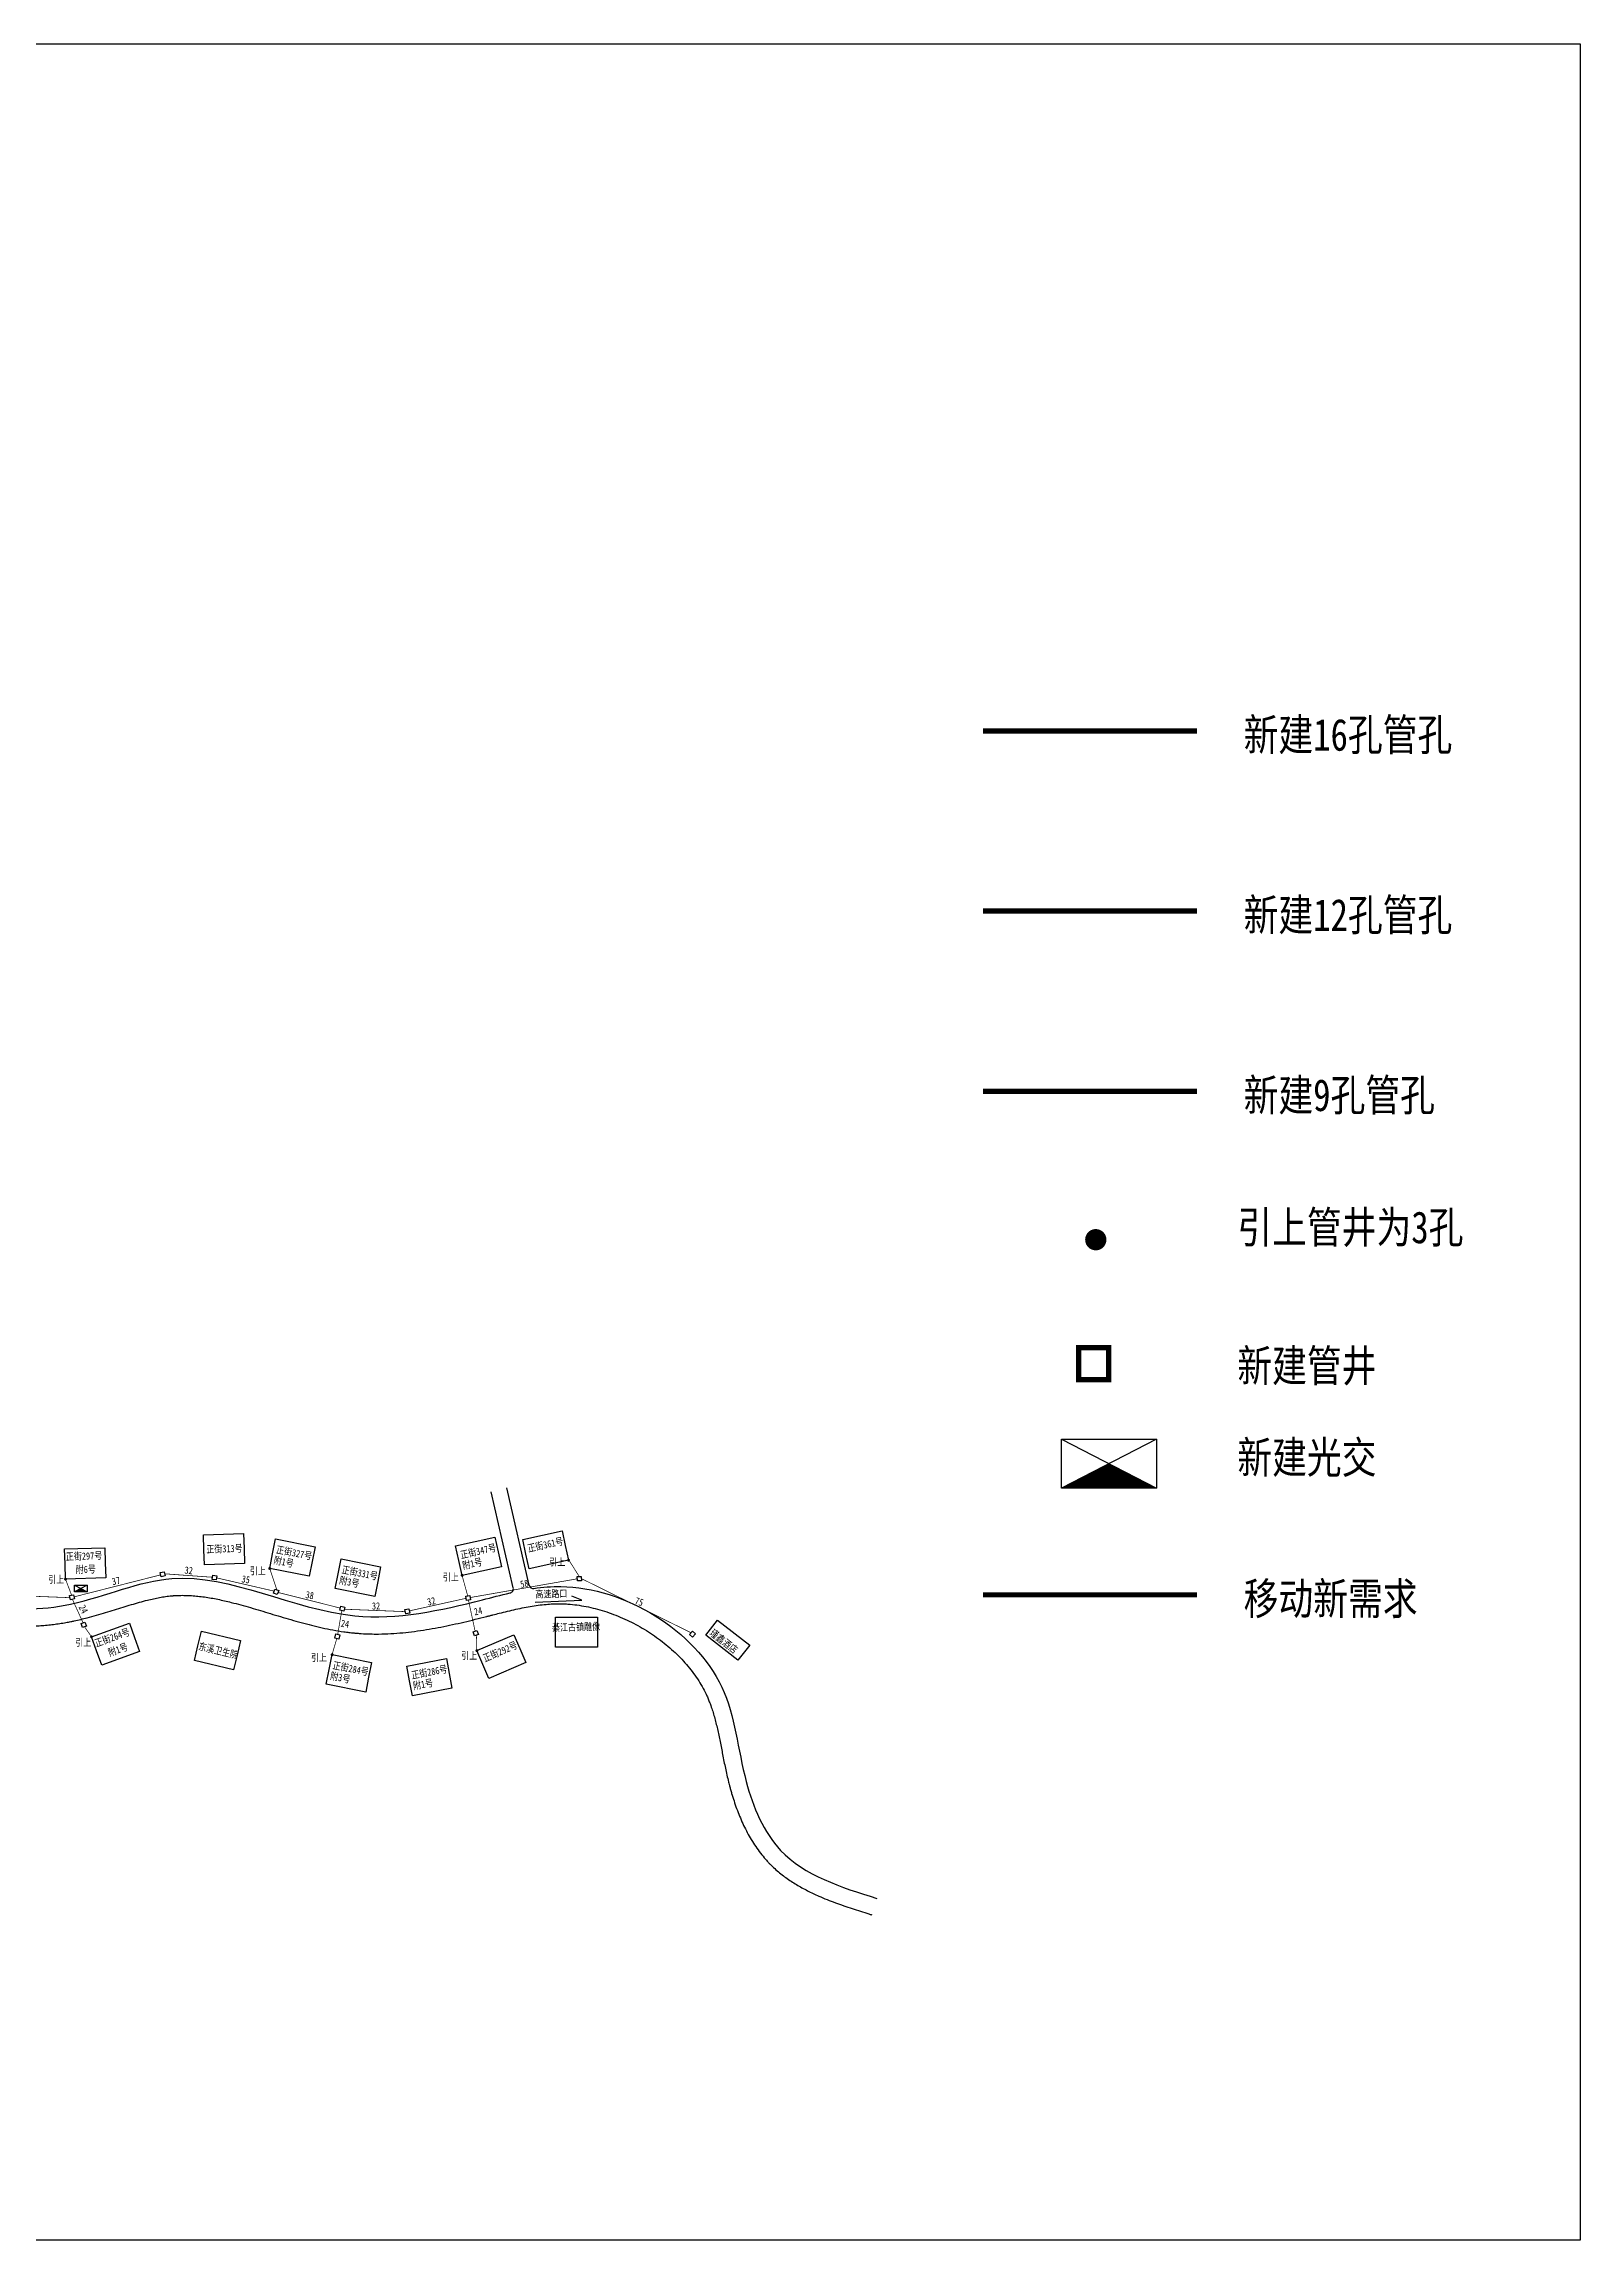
# Model space of a CAD drawing. Extents: x 11497857 to 11785281, y -6195932 to -5913179.
# Drawn here: x 11678110 to 11785281, y -6195932 to -6042706 of the extents above; entities that cross this region are included whole.
import ezdxf

# ---------------------------------------------------------------- set-up
doc = ezdxf.new("R2010")
doc.units = 0
doc.header["$LTSCALE"] = 1000
doc.header["$MEASUREMENT"] = 0
doc.layers.get('0').update_dxf_attribs({"linetype": 'CONTINUOUS'})
doc.layers.add('新设拉线', color=7, linetype='CONTINUOUS')
doc.styles.add('仿宋_GB2312', font='仿宋_GB2312.TTF', dxfattribs={"width": 0.8})

msp = doc.modelspace()

# ---------------------------------------------------------------- linework, layer by layer
for p, q in [((11755728, -6140059), (11749102, -6143464)), ((11749102, -6140059), (11755728, -6143464)), ((11681133, -6150246), (11680239, -6150705)), ((11680239, -6150246), (11681133, -6150705))]:
    msp.add_line(p, q)
at = {"color": 1}
for points, const_width in [([(11751123, -6126136, 1), (11751865, -6126136, 1)], 742), ([(11714660, -6148496, 1), (11714760, -6148496, 1)], 100), ([(11679564, -6149817, 1), (11679664, -6149817, 1)], 100), ([(11693810, -6149075, 1), (11693910, -6149075, 1)], 100), ([(11707232, -6149554, 1), (11707332, -6149554, 1)], 100), ([(11681379, -6153840, 1), (11681479, -6153840, 1)], 100), ([(11698163, -6155085, 1), (11698263, -6155085, 1)], 100), ([(11708264, -6154806, 1), (11708364, -6154806, 1)], 100)]:
    msp.add_lwpolyline(points, format="xyb", close=True, dxfattribs=dict(at, const_width=const_width))
for points in [[(11750294, -6133672), (11752395, -6133672), (11752395, -6135898), (11750294, -6135898)], [(11749102, -6140059), (11755728, -6140059), (11755728, -6143464), (11749102, -6143464)], [(11680239, -6150246), (11681133, -6150246), (11681133, -6150705), (11680239, -6150705)], [(11686230, -6149359), (11686507, -6149300), (11686569, -6149593), (11686292, -6149653)], [(11689886, -6149538), (11690167, -6149578), (11690124, -6149875), (11689844, -6149835)], [(11679900, -6150964), (11680178, -6150908), (11680237, -6151202), (11679960, -6151258)], [(11694220, -6150514), (11694489, -6150605), (11694392, -6150889), (11694124, -6150798)], [(11698833, -6151695), (11699105, -6151773), (11699023, -6152061), (11698751, -6151984)], [(11703296, -6151936), (11703575, -6151885), (11703629, -6152181), (11703350, -6152232)], [(11707535, -6151007), (11707814, -6150956), (11707868, -6151252), (11707589, -6151303)], [(11680706, -6152911), (11680971, -6152811), (11681077, -6153092), (11680812, -6153192)], [(11708054, -6153483), (11708322, -6153392), (11708419, -6153676), (11708150, -6153767)], [(11698468, -6153645), (11698744, -6153707), (11698678, -6154000), (11698402, -6153938)]]:
    msp.add_lwpolyline(points, close=True)
for points in [[(11752415, -6143464, 6626, 0, 0), (11752415, -6141761, 0, 0, 0)], [(11680686, -6150705, 893, 0, 0), (11680686, -6150476, 0, 0, 0)]]:
    msp.add_lwpolyline(points, format="xyseb")
at = {"color": 2}
for points in [[(11715317, -6149644), (11715599, -6149629), (11715615, -6149929), (11715332, -6149944)], [(11723361, -6153449), (11723568, -6153643), (11723363, -6153862), (11723156, -6153669)]]:
    msp.add_lwpolyline(points, close=True, dxfattribs=at)
at = {"layer": '新设拉线', "linetype": 'ByBlock', "ltscale": 0.5}
for p, q in [((11710854, -6150423), (11709319, -6143735)), ((11711965, -6150236), (11710409, -6143452)), ((11712371, -6151425), (11715631, -6151285)), ((11715631, -6151285), (11714935, -6151011))]:
    msp.add_line(p, q, dxfattribs=at)
for points in [[(11497857, -6042706), (11785281, -6042706), (11785281, -6195932), (11497857, -6195932)], [(11713812, -6152468), (11716742, -6152468), (11716742, -6154554), (11713812, -6154554)], [(11725106, -6152673), (11727355, -6154430), (11726533, -6155482), (11724284, -6153725)]]:
    msp.add_lwpolyline(points, close=True, dxfattribs=at)
at = {"layer": '新设拉线', "color": 1, "linetype": 'ByBlock', "ltscale": 0.5, "const_width": 371}
msp.add_lwpolyline([(11743634, -6090638), (11758554, -6090638)], dxfattribs=at)
at = {"layer": '新设拉线', "color": 5, "linetype": 'ByBlock', "ltscale": 0.5, "const_width": 371}
msp.add_lwpolyline([(11743634, -6103209), (11758554, -6103209)], dxfattribs=at)
at = {"layer": '新设拉线', "linetype": 'ByBlock', "ltscale": 0.5}
for points, const_width in [([(11743634, -6115780), (11758554, -6115780)], 371), ([(11750294, -6133672), (11750294, -6135898), (11752395, -6135898), (11752395, -6133672), (11750294, -6133672)], 371), ([(11715458, -6149637), (11714787, -6148571)], 50), ([(11680039, -6150936), (11679614, -6149817)], 50), ([(11680208, -6151055), (11686263, -6149517)], 50), ([(11686538, -6149447), (11689865, -6149686)], 50), ([(11690145, -6149726), (11694172, -6150656)], 50), ([(11694355, -6150559), (11693860, -6149075)], 50), ([(11707674, -6150982), (11707282, -6149554)], 50), ([(11715607, -6149779), (11723258, -6153559)], 50), ([(11675188, -6150929), (11679930, -6151111)], 50), ([(11680098, -6151230), (11680839, -6152861)], 50), ([(11694441, -6150747), (11698792, -6151839)], 50), ([(11698606, -6153676), (11698887, -6152023)], 50), ([(11699064, -6151917), (11703323, -6152084)], 50), ([(11703602, -6152033), (11707562, -6151155)], 50), ([(11707728, -6151277), (11708188, -6153437)], 50), ([(11680945, -6153142), (11681429, -6153840)], 50), ([(11698540, -6153969), (11698213, -6155085)], 50), ([(11708284, -6153722), (11708314, -6154806)], 50)]:
    msp.add_lwpolyline(points, dxfattribs=dict(at, const_width=const_width))
for points in [[(11689270, -6147771), (11689237, -6146719), (11692044, -6146632), (11692077, -6147683)], [(11694064, -6148043), (11694268, -6147010), (11697023, -6147554), (11696819, -6148586)], [(11707055, -6148526), (11706828, -6147499), (11709571, -6146894), (11709797, -6147922)], [(11711740, -6148074), (11711514, -6147046), (11714256, -6146441), (11714483, -6147469)], [(11679582, -6148765), (11679549, -6147713), (11682356, -6147626), (11682389, -6148678)], [(11682389, -6148678), (11682421, -6149730), (11679614, -6149817), (11679582, -6148765)], [(11692077, -6147683), (11692110, -6148735), (11689303, -6148822), (11689270, -6147771)], [(11696819, -6148586), (11696616, -6149619), (11693860, -6149075), (11694064, -6148043)], [(11698639, -6149443), (11698842, -6148411), (11701598, -6148954), (11701394, -6149986)], [(11709797, -6147922), (11710024, -6148949), (11707282, -6149554), (11707055, -6148526)], [(11714483, -6147469), (11714710, -6148496), (11711967, -6149101), (11711740, -6148074)], [(11701394, -6149986), (11701190, -6151019), (11698435, -6150475), (11698639, -6149443)], [(11681785, -6154831), (11681429, -6153840), (11684072, -6152891), (11684428, -6153881)], [(11688856, -6154480), (11689101, -6153457), (11691832, -6154109), (11691588, -6155133)], [(11684428, -6153881), (11684783, -6154872), (11682140, -6155821), (11681785, -6154831)], [(11691588, -6155133), (11691343, -6156156), (11688612, -6155503), (11688856, -6154480)], [(11708728, -6155773), (11708314, -6154806), (11710896, -6153702), (11711310, -6154669)], [(11711310, -6154669), (11711724, -6155636), (11709142, -6156741), (11708728, -6155773)], [(11700764, -6156661), (11700561, -6157694), (11697805, -6157150), (11698009, -6156118)], [(11698009, -6156118), (11698213, -6155085), (11700968, -6155629), (11700764, -6156661)], [(11703624, -6156914), (11703431, -6155880), (11706191, -6155364), (11706384, -6156399)], [(11706384, -6156399), (11706578, -6157433), (11703817, -6157949), (11703624, -6156914)]]:
    msp.add_lwpolyline(points, dxfattribs=at)
at = {"layer": '新设拉线', "color": 2, "linetype": 'ByBlock', "ltscale": 0.5}
for points, const_width in [([(11707841, -6151104), (11715325, -6149794)], 50), ([(11743634, -6150913), (11758554, -6150913)], 371)]:
    msp.add_lwpolyline(points, dxfattribs=dict(at, const_width=const_width))
at = {"layer": '新设拉线', "linetype": 'ByBlock', "ltscale": 0.5}
for centre, start, end in [((11710561, -6150490), 282.82525, 12.92067), ((11712257, -6150169), 192.92067, 278.09772)]:
    msp.add_arc(centre, 300, start, end, dxfattribs=at)
for points, knots in [([(11631969, -6118724), (11633841, -6118433), (11639010, -6118851), (11647111, -6119242), (11656648, -6123089), (11663343, -6130829), (11669471, -6138411), (11670803, -6145786), (11673661, -6152211), (11680736, -6151852), (11688719, -6148070), (11698450, -6153647), (11706429, -6151856), (11709987, -6150929), (11710628, -6150783)], [164255.8139925, 164255.8139925, 164255.8139925, 164255.8139925, 170004.7854553, 179065.9111753, 188968.2910209, 199562.6645775, 209597.5520338, 217248.5504401, 222495.0062063, 228334.5783111, 235625.6914017, 248646.6691821, 257622.2836758, 259587.9751689, 259587.9751689, 259587.9751689, 259587.9751689]), ([(11712300, -6150466), (11712916, -6150378), (11717933, -6149974), (11726063, -6154921), (11726628, -6163492), (11729366, -6169937), (11733700, -6171301), (11736228, -6172097)], [261289.8373214, 261289.8373214, 261289.8373214, 261289.8373214, 263162.6750966, 276398.6804833, 283216.2139602, 288580.0489065, 296090.6816179, 296090.6816179, 296090.6816179, 296090.6816179]), ([(11675898, -6152984), (11675908, -6152986), (11675919, -6152988), (11676034, -6153004), (11676138, -6153017), (11676347, -6153039), (11676451, -6153049), (11676704, -6153066), (11676853, -6153073), (11677150, -6153080), (11677299, -6153080), (11677596, -6153074), (11677744, -6153068), (11678041, -6153050), (11678189, -6153039), (11678484, -6153012), (11678631, -6152995), (11678924, -6152959), (11679069, -6152938), (11679359, -6152893), (11679504, -6152869), (11679761, -6152822), (11679875, -6152800), (11680066, -6152762), (11680144, -6152745), (11680375, -6152696), (11680528, -6152661), (11680830, -6152589), (11680979, -6152551), (11681348, -6152455), (11681566, -6152395), (11681995, -6152273), (11682206, -6152211), (11682622, -6152085), (11682827, -6152022), (11683231, -6151896), (11683431, -6151834), (11683824, -6151713), (11684018, -6151653), (11684400, -6151539), (11684589, -6151484), (11684962, -6151379), (11685146, -6151330), (11685474, -6151249), (11685618, -6151215), (11685903, -6151152), (11686044, -6151123), (11686325, -6151072), (11686464, -6151050), (11686739, -6151011), (11686876, -6150995), (11687044, -6150979), (11687075, -6150976), (11687116, -6150973), (11687125, -6150972), (11687143, -6150971), (11687152, -6150970), (11687179, -6150968), (11687198, -6150967), (11687252, -6150963), (11687288, -6150961), (11687397, -6150955), (11687470, -6150953), (11687686, -6150947), (11687830, -6150947), (11688120, -6150953), (11688266, -6150959), (11688561, -6150978), (11688709, -6150991), (11689008, -6151023), (11689159, -6151042), (11689463, -6151085), (11689616, -6151109), (11689924, -6151163), (11690079, -6151193), (11690391, -6151256), (11690549, -6151290), (11690865, -6151363), (11691024, -6151401), (11691405, -6151496), (11691628, -6151555), (11692077, -6151677), (11692303, -6151741), (11692758, -6151873), (11692988, -6151941), (11693449, -6152079), (11693682, -6152150), (11694149, -6152291), (11694384, -6152363), (11694857, -6152504), (11695095, -6152575), (11695574, -6152714), (11695815, -6152782), (11696300, -6152914), (11696543, -6152978), (11697034, -6153101), (11697280, -6153159), (11697776, -6153268), (11698026, -6153319), (11698527, -6153412), (11698780, -6153453), (11699093, -6153498), (11699153, -6153506), (11699332, -6153529), (11699451, -6153543), (11699596, -6153559), (11699620, -6153562), (11699670, -6153567), (11699696, -6153569), (11699747, -6153574), (11699772, -6153577), (11699848, -6153584), (11699899, -6153588), (11700051, -6153601), (11700152, -6153608), (11700456, -6153627), (11700658, -6153636), (11701061, -6153646), (11701262, -6153648), (11701744, -6153644), (11702025, -6153634), (11702584, -6153604), (11702863, -6153583), (11703418, -6153530), (11703694, -6153498), (11704245, -6153426), (11704519, -6153386), (11705064, -6153297), (11705336, -6153249), (11705877, -6153146), (11706146, -6153092), (11706682, -6152978), (11706949, -6152918), (11707480, -6152796), (11707745, -6152733), (11708271, -6152605), (11708533, -6152540), (11708857, -6152458), (11708920, -6152442), (11709002, -6152421), (11709021, -6152416), (11709059, -6152407), (11709078, -6152402), (11709134, -6152388), (11709172, -6152378), (11709284, -6152349), (11709359, -6152330), (11709583, -6152273), (11709731, -6152235), (11710075, -6152149), (11710270, -6152101), (11710657, -6152008), (11710849, -6151963), (11711230, -6151878), (11711420, -6151838), (11711797, -6151764), (11711984, -6151730), (11712356, -6151669), (11712541, -6151643), (11712910, -6151597), (11713094, -6151579), (11713425, -6151554), (11713572, -6151546), (11713781, -6151539), (11713843, -6151537), (11713941, -6151536), (11713977, -6151536), (11714042, -6151536), (11714071, -6151536), (11714116, -6151536), (11714131, -6151536), (11714161, -6151537), (11714175, -6151537), (11714203, -6151537), (11714217, -6151538), (11714259, -6151539), (11714287, -6151539), (11714372, -6151542), (11714428, -6151544), (11714598, -6151553), (11714711, -6151560), (11715035, -6151588), (11715246, -6151613), (11715670, -6151676), (11715883, -6151715), (11716310, -6151805), (11716524, -6151856), (11716950, -6151972), (11717163, -6152037), (11717588, -6152178), (11717799, -6152254), (11718220, -6152419), (11718428, -6152508), (11718842, -6152696), (11719047, -6152795), (11719451, -6153005), (11719651, -6153115), (11720044, -6153346), (11720238, -6153466), (11720617, -6153716), (11720804, -6153845), (11721168, -6154113), (11721346, -6154252), (11721692, -6154536), (11721861, -6154682), (11722188, -6154982), (11722346, -6155136), (11722651, -6155449), (11722798, -6155609), (11723079, -6155935), (11723214, -6156101), (11723470, -6156437), (11723591, -6156608), (11723820, -6156954), (11723927, -6157129), (11724127, -6157482), (11724220, -6157661), (11724310, -6157851), (11724315, -6157862), (11724325, -6157884), (11724330, -6157894), (11724345, -6157927), (11724355, -6157949), (11724385, -6158014), (11724404, -6158058), (11724461, -6158190), (11724498, -6158279), (11724568, -6158460), (11724602, -6158551), (11724681, -6158771), (11724725, -6158902), (11724808, -6159166), (11724848, -6159300), (11724924, -6159572), (11724960, -6159710), (11725030, -6159989), (11725064, -6160130), (11725129, -6160416), (11725161, -6160561), (11725223, -6160853), (11725253, -6161001), (11725313, -6161300), (11725343, -6161451), (11725403, -6161755), (11725432, -6161909), (11725493, -6162218), (11725524, -6162374), (11725587, -6162689), (11725619, -6162847), (11725687, -6163166), (11725722, -6163326), (11725796, -6163649), (11725834, -6163812), (11725889, -6164033), (11725904, -6164092), (11725926, -6164176), (11725933, -6164203), (11725946, -6164251), (11725952, -6164274), (11725964, -6164318), (11725970, -6164340), (11725988, -6164407), (11726000, -6164451), (11726037, -6164585), (11726062, -6164674), (11726141, -6164940), (11726196, -6165118), (11726313, -6165473), (11726374, -6165649), (11726503, -6166001), (11726571, -6166176), (11726714, -6166524), (11726789, -6166697), (11726947, -6167039), (11727030, -6167208), (11727203, -6167544), (11727294, -6167709), (11727484, -6168036), (11727583, -6168197), (11727792, -6168513), (11727900, -6168668), (11728127, -6168972), (11728246, -6169121), (11728398, -6169300), (11728428, -6169333), (11728494, -6169408), (11728530, -6169449), (11728590, -6169514), (11728613, -6169539), (11728660, -6169588), (11728683, -6169613), (11728754, -6169686), (11728801, -6169734), (11728957, -6169887), (11729067, -6169989), (11729291, -6170188), (11729406, -6170284), (11729638, -6170469), (11729756, -6170559), (11729996, -6170732), (11730117, -6170815), (11730363, -6170977), (11730487, -6171055), (11730739, -6171206), (11730865, -6171279), (11731121, -6171421), (11731250, -6171489), (11731511, -6171622), (11731641, -6171686), (11731905, -6171810), (11732038, -6171871), (11732361, -6172013), (11732553, -6172093), (11732938, -6172248), (11733132, -6172322), (11733520, -6172466), (11733715, -6172536), (11734105, -6172672), (11734301, -6172738), (11734691, -6172867), (11734886, -6172930), (11735275, -6173055), (11735469, -6173116), (11735731, -6173198), (11735799, -6173220), (11735868, -6173241)], [224634.5328717, 224634.5328717, 224634.5328717, 224634.5328717, 224662.4337097, 224662.4337097, 224927.4971898, 224927.4971898, 225192.5606699, 225192.5606699, 225568.7034263, 225568.7034263, 225944.8461828, 225944.8461828, 226320.9889392, 226320.9889392, 226697.1316956, 226697.1316956, 227073.274452, 227073.274452, 227449.4172084, 227449.4172084, 227825.5599648, 227825.5599648, 228126.1779219, 228126.1779219, 228333.2276051, 228333.2276051, 228747.3269716, 228747.3269716, 229161.4263382, 229161.4263382, 229780.7554742, 229780.7554742, 230400.0846103, 230400.0846103, 231019.4137463, 231019.4137463, 231638.7428824, 231638.7428824, 232258.0720184, 232258.0720184, 232877.4011544, 232877.4011544, 233496.7302905, 233496.7302905, 233992.0734288, 233992.0734288, 234487.4165671, 234487.4165671, 234982.7597053, 234982.7597053, 235478.1028436, 235478.1028436, 235594.0817353, 235594.0817353, 235627.135388, 235627.135388, 235660.1890407, 235660.1890407, 235726.296346, 235726.296346, 235858.5109566, 235858.5109566, 236122.9401779, 236122.9401779, 236637.5334629, 236637.5334629, 237152.1267478, 237152.1267478, 237666.7200328, 237666.7200328, 238181.3133178, 238181.3133178, 238695.9066027, 238695.9066027, 239210.4998877, 239210.4998877, 239725.0931727, 239725.0931727, 240239.6864576, 240239.6864576, 240949.5142793, 240949.5142793, 241659.3421009, 241659.3421009, 242369.1699226, 242369.1699226, 243078.9977442, 243078.9977442, 243788.8255658, 243788.8255658, 244498.6533875, 244498.6533875, 245208.4812091, 245208.4812091, 245918.3090307, 245918.3090307, 246628.1368524, 246628.1368524, 247337.964674, 247337.964674, 248047.7924957, 248047.7924957, 248213.9572545, 248213.9572545, 248546.2867721, 248546.2867721, 248614.6026593, 248614.6026593, 248684.9056171, 248684.9056171, 248755.2085748, 248755.2085748, 248895.8144902, 248895.8144902, 249177.026321, 249177.026321, 249739.4499827, 249739.4499827, 250301.8736444, 250301.8736444, 251091.9120352, 251091.9120352, 251881.9504261, 251881.9504261, 252671.9888169, 252671.9888169, 253462.0272077, 253462.0272077, 254252.0655985, 254252.0655985, 255042.1039893, 255042.1039893, 255832.1423801, 255832.1423801, 256622.180771, 256622.180771, 257412.2191618, 257412.2191618, 257604.1815984, 257604.1815984, 257661.5478928, 257661.5478928, 257718.9141871, 257718.9141871, 257833.6467757, 257833.6467757, 258063.111953, 258063.111953, 258522.0423075, 258522.0423075, 259132.2312729, 259132.2312729, 259742.4202384, 259742.4202384, 260352.6092038, 260352.6092038, 260962.7981693, 260962.7981693, 261572.9871347, 261572.9871347, 262183.1761002, 262183.1761002, 262677.6634744, 262677.6634744, 262883.9373768, 262883.9373768, 263006.4353388, 263006.4353388, 263103.6601605, 263103.6601605, 263156.0612881, 263156.0612881, 263203.164314, 263203.164314, 263250.26734, 263250.26734, 263344.4733919, 263344.4733919, 263532.8854958, 263532.8854958, 263909.7097034, 263909.7097034, 264602.5039446, 264602.5039446, 265295.2981858, 265295.2981858, 265988.092427, 265988.092427, 266680.8866681, 266680.8866681, 267373.6809093, 267373.6809093, 268066.4751505, 268066.4751505, 268759.2693917, 268759.2693917, 269452.0636328, 269452.0636328, 270144.857874, 270144.857874, 270837.6521152, 270837.6521152, 271530.4463564, 271530.4463564, 272223.2405975, 272223.2405975, 272916.0348387, 272916.0348387, 273608.8290799, 273608.8290799, 274301.6233211, 274301.6233211, 274994.4175622, 274994.4175622, 275687.2118034, 275687.2118034, 276380.0060446, 276380.0060446, 276421.6076596, 276421.6076596, 276463.2092747, 276463.2092747, 276546.4125048, 276546.4125048, 276712.8189649, 276712.8189649, 277045.6318853, 277045.6318853, 277378.4448056, 277378.4448056, 277843.153946, 277843.153946, 278307.8630864, 278307.8630864, 278772.5722268, 278772.5722268, 279237.2813672, 279237.2813672, 279701.9905077, 279701.9905077, 280166.6996481, 280166.6996481, 280631.4087885, 280631.4087885, 281096.1179289, 281096.1179289, 281560.8270693, 281560.8270693, 282025.5362097, 282025.5362097, 282490.2453501, 282490.2453501, 282954.9544905, 282954.9544905, 283120.8894427, 283120.8894427, 283195.6749177, 283195.6749177, 283258.6004438, 283258.6004438, 283321.52597, 283321.52597, 283447.3770222, 283447.3770222, 283699.0791268, 283699.0791268, 284202.4833358, 284202.4833358, 284705.8875449, 284705.8875449, 285209.291754, 285209.291754, 285712.695963, 285712.695963, 286216.1001721, 286216.1001721, 286719.5043812, 286719.5043812, 287222.9085903, 287222.9085903, 287726.3127993, 287726.3127993, 288229.7170084, 288229.7170084, 288347.3901802, 288347.3901802, 288492.459821, 288492.459821, 288581.6317529, 288581.6317529, 288670.8036849, 288670.8036849, 288849.1475489, 288849.1475489, 289249.724677, 289249.724677, 289650.3018051, 289650.3018051, 290050.8789333, 290050.8789333, 290451.4560614, 290451.4560614, 290852.0331895, 290852.0331895, 291252.6103176, 291252.6103176, 291653.1874457, 291653.1874457, 292053.7645738, 292053.7645738, 292454.341702, 292454.341702, 293026.6626456, 293026.6626456, 293598.9835892, 293598.9835892, 294171.3045329, 294171.3045329, 294743.6254765, 294743.6254765, 295315.9464201, 295315.9464201, 295888.2673638, 295888.2673638, 296090.6816179, 296090.6816179, 296090.6816179, 296090.6816179])]:
    msp.add_open_spline(points, degree=3, knots=knots, dxfattribs=at)

# ---------------------------------------------------------------- texts
at = {"style": '仿宋_GB2312', "width": 0.8}
for s, p in [('新建16孔管孔', (11761805, -6092018)), ('新建12孔管孔', (11761805, -6104589)), ('新建9孔管孔', (11761805, -6117160)), ('引上管井为3孔', (11761366, -6126381)), ('新建管井', (11761366, -6136040)), ('新建光交', (11761366, -6142438)), ('移动新需求', (11761805, -6152293))]:
    msp.add_text(s, height=2225, dxfattribs=at).set_placement(p)
for s, rotation, p in [('正街313号', 1.78174, (11689446, -6147988)), ('正街347号', 12.43839, (11707226, -6148389)), ('正街361号', 12.43839, (11711912, -6147936)), ('正街297号', 1.78174, (11679649, -6148499)), ('附6号', 1.78174, (11680334, -6149408)), ('32', 353.88692, (11687904, -6149425)), ('附1号', 348.84243, (11694107, -6148722)), ('正街327号', 348.84243, (11694276, -6147985)), ('正街331号', 348.84243, (11698851, -6149386)), ('附1号', 12.43839, (11707366, -6149132)), ('37', 11.23748, (11682909, -6150239)), ('35', 349.84026, (11691872, -6150029)), ('附3号', 348.84243, (11698681, -6150122)), ('58', 12.21758, (11711399, -6150437)), ('24', 297.92357, (11680515, -6151775)), ('38', 349.84026, (11696329, -6151131)), ('32', 1.00976, (11701002, -6151943)), ('32', 12.21758, (11704917, -6151665)), ('24', 12.21758, (11708174, -6152354)), ('高速路口', 1.47549, (11712397, -6151122)), ('75', 341.54726, (11719287, -6151538)), ('正街264号', 19.755, (11681766, -6154557)), ('24', 349.84026, (11698794, -6153129)), ('綦江古镇雕像', 1.47549, (11713561, -6153454)), ('附1号', 19.755, (11682699, -6155210)), ('东溪卫生院', 346.55894, (11688855, -6154726)), ('正街292号', 23.15823, (11708871, -6155606)), ('附3号', 348.84243, (11698052, -6156797)), ('正街284号', 348.84243, (11698221, -6156060)), ('正街286号', 10.5816, (11703800, -6156782)), ('附1号', 10.5816, (11703915, -6157530))]:
    msp.add_text(s, height=500, rotation=rotation, dxfattribs=at).set_placement(p)
at = {"color": 1, "style": '仿宋_GB2312', "width": 0.8}
for p in [(11692470, -6149494), (11713362, -6148870), (11678404, -6150093), (11705934, -6149928), (11680294, -6154483), (11696741, -6155542), (11707214, -6155405)]:
    msp.add_text('引上', height=500, dxfattribs=at).set_placement(p)
at = {"color": 2, "style": '仿宋_GB2312', "width": 0.8}
msp.add_text('瑾鑫酒店', height=500, rotation=322.00376, dxfattribs=at).set_placement((11724503, -6153663))

doc.saveas('drawing.dxf')
